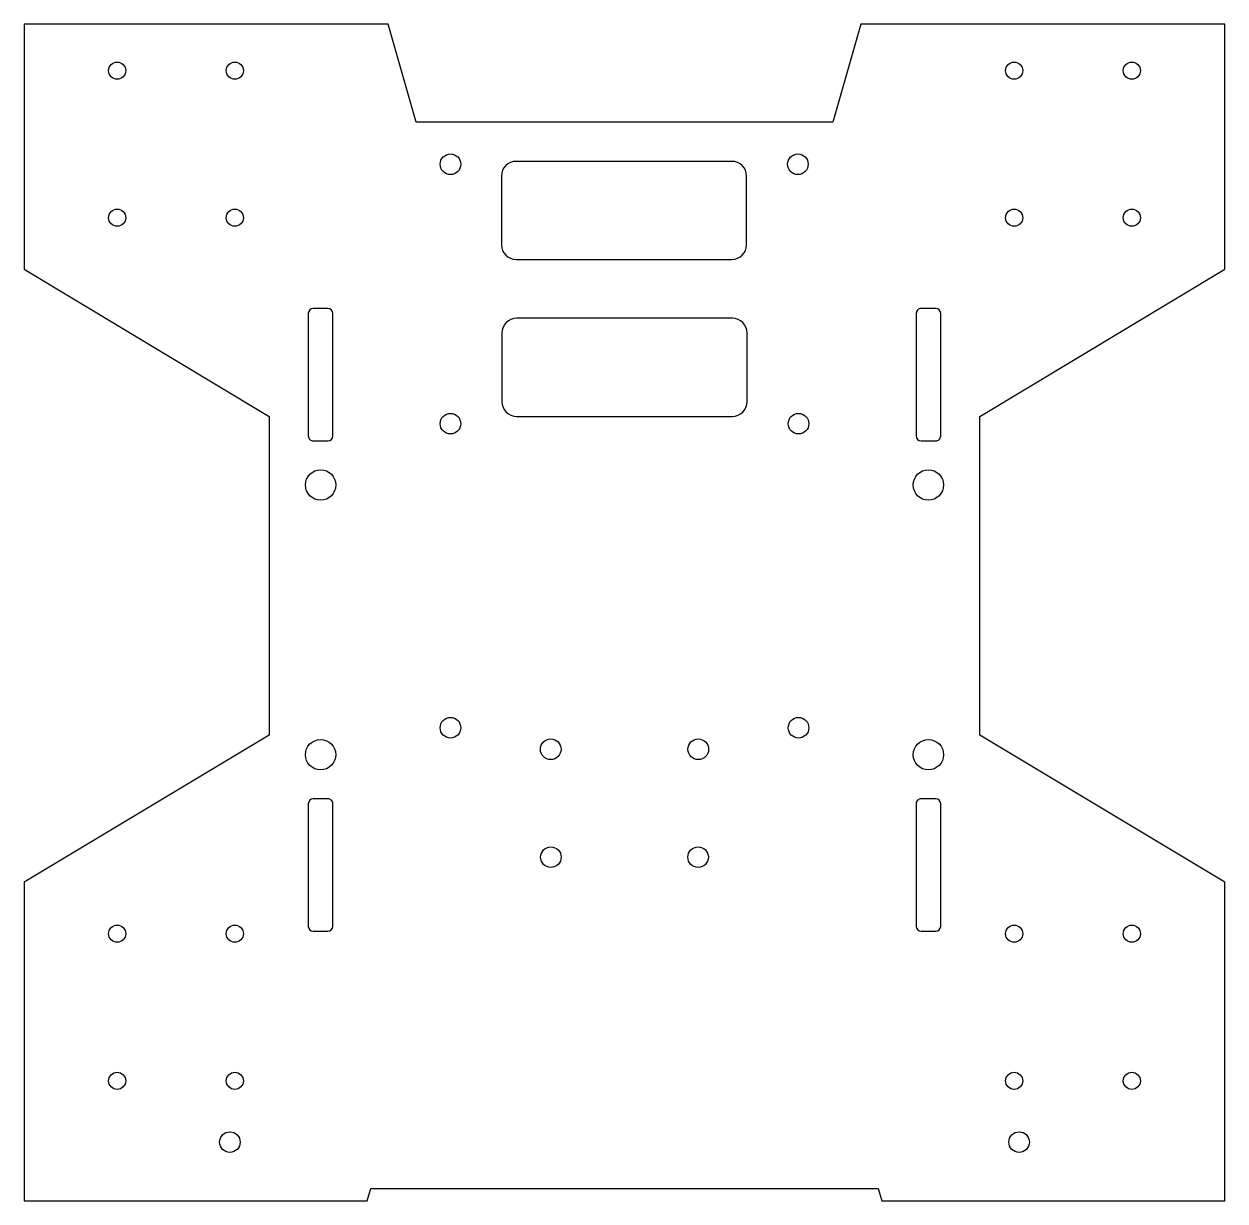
# Model space of a CAD drawing. Header units: millimetres. Extents: x -122 to 122, y -128 to 112.
import ezdxf

# ---------------------------------------------------------------- set-up
doc = ezdxf.new("R2010")
doc.units = ezdxf.units.MM

msp = doc.modelspace()

# ---------------------------------------------------------------- linework, layer by layer
at = {"color": 7, "linetype": 'Continuous', "lineweight": 25}
for p, q in [((-122.5, 112.5), (-122.5, 62.5)), ((-48.21, 112.5), (-122.5, 112.5)), ((-42.5, 92.5), (-48.21, 112.5)), ((48.21, 112.5), (42.5, 92.5)), ((122.5, 112.5), (48.21, 112.5)), ((122.5, 62.5), (122.5, 112.5)), ((42.5, 92.5), (-42.5, 92.5)), ((21.9, 84.5), (-22.1, 84.5)), ((-25.1, 81.5), (-25.1, 67.5)), ((24.9, 67.5), (24.9, 81.5)), ((-22.1, 64.5), (21.9, 64.5)), ((-122.5, 62.5), (-72.5, 32.5)), ((72.5, 32.5), (122.5, 62.5)), ((-60.52, 54.5), (-63.5, 54.5)), ((63.5, 54.5), (60.52, 54.5)), ((-64.5, 53.5), (-64.5, 28.5)), ((-59.5, 28.5), (-59.52, 53.5)), ((22, 52.5), (-22, 52.5)), ((59.52, 53.5), (59.5, 28.5)), ((64.5, 28.5), (64.5, 53.5)), ((-25, 49.5), (-25, 35.5)), ((25, 35.5), (25, 49.5)), ((-72.5, 32.5), (-72.5, -32.5)), ((-22, 32.5), (22, 32.5)), ((72.5, -32.5), (72.5, 32.5)), ((-63.5, 27.5), (-60.5, 27.5)), ((60.5, 27.5), (63.5, 27.5)), ((-72.5, -32.5), (-122.5, -62.5)), ((122.5, -62.5), (72.5, -32.5)), ((-64.5, -46.5), (-64.5, -71.5)), ((-60.5, -45.5), (-63.5, -45.5)), ((-59.52, -71.5), (-59.5, -46.5)), ((59.5, -46.5), (59.52, -71.5)), ((63.5, -45.5), (60.5, -45.5)), ((64.5, -71.5), (64.5, -46.5)), ((-122.5, -62.5), (-122.5, -127.5)), ((122.5, -127.5), (122.5, -62.5)), ((-63.5, -72.5), (-60.52, -72.5)), ((60.52, -72.5), (63.5, -72.5)), ((-52.5, -127.5), (-51.78, -124.97)), ((-51.78, -124.97), (51.78, -124.97)), ((51.78, -124.97), (52.5, -127.5)), ((-122.5, -127.5), (-52.5, -127.5)), ((52.5, -127.5), (122.5, -127.5))]:
    msp.add_line(p, q, dxfattribs=at)
for centre, radius in [((-103.5, 103), 1.75), ((-79.5, 103), 1.75), ((79.5, 103), 1.75), ((103.5, 103), 1.75), ((-35.5, 83.9), 2.1), ((35.37, 83.9), 2.1), ((-103.5, 73), 1.75), ((-79.5, 73), 1.75), ((79.5, 73), 1.75), ((103.5, 73), 1.75), ((-35.5, 31), 2.1), ((35.5, 31), 2.1), ((-61.99, 18.5), 3.1), ((61.99, 18.5), 3.1), ((-35.5, -31), 2.1), ((35.5, -31), 2.1), ((-62, -36.5), 3.1), ((-15.05, -35.39), 2.1), ((15.05, -35.39), 2.1), ((62, -36.5), 3.1), ((-15.02, -57.39), 2.1), ((15.02, -57.39), 2.1), ((-103.5, -73), 1.75), ((-79.5, -73), 1.75), ((79.5, -73), 1.75), ((103.5, -73), 1.75), ((-103.5, -103), 1.75), ((-79.5, -103), 1.75), ((79.5, -103), 1.75), ((103.5, -103), 1.75), ((-80.5, -115.5), 2.1), ((80.5, -115.5), 2.1)]:
    msp.add_circle(centre, radius, dxfattribs=at)
for centre, radius, start, end in [((-22.1, 81.5), 3, 90, 180), ((21.9, 81.5), 3, 0, 90), ((-22.1, 67.5), 3, 180, 270), ((21.9, 67.5), 3, 270, 0), ((-63.5, 53.5), 1, 90.037, 180), ((-60.52, 53.5), 1, 0.037, 90.037), ((60.52, 53.5), 1, 89.963, 179.963), ((63.5, 53.5), 1, 0, 89.963), ((-22, 49.5), 3, 90, 180), ((22, 49.5), 3, 0, 90), ((-22, 35.5), 3, 180, 270), ((22, 35.5), 3, 270, 0), ((-63.5, 28.5), 1, 180, 270.037), ((-60.5, 28.5), 1, 270.037, 0.037), ((60.5, 28.5), 1, 179.963, 269.963), ((63.5, 28.5), 1, 269.963, 0), ((-63.5, -46.5), 1, 90, 180), ((-60.5, -46.5), 1, 359.963, 90), ((60.5, -46.5), 1, 90, 180.037), ((63.5, -46.5), 1, 0, 90), ((-63.5, -71.5), 1, 180, 270), ((-60.52, -71.5), 1, 270, 359.963), ((60.52, -71.5), 1, 180.037, 270), ((63.5, -71.5), 1, 270, 0)]:
    msp.add_arc(centre, radius, start, end, dxfattribs=at)

doc.saveas('drawing.dxf')
